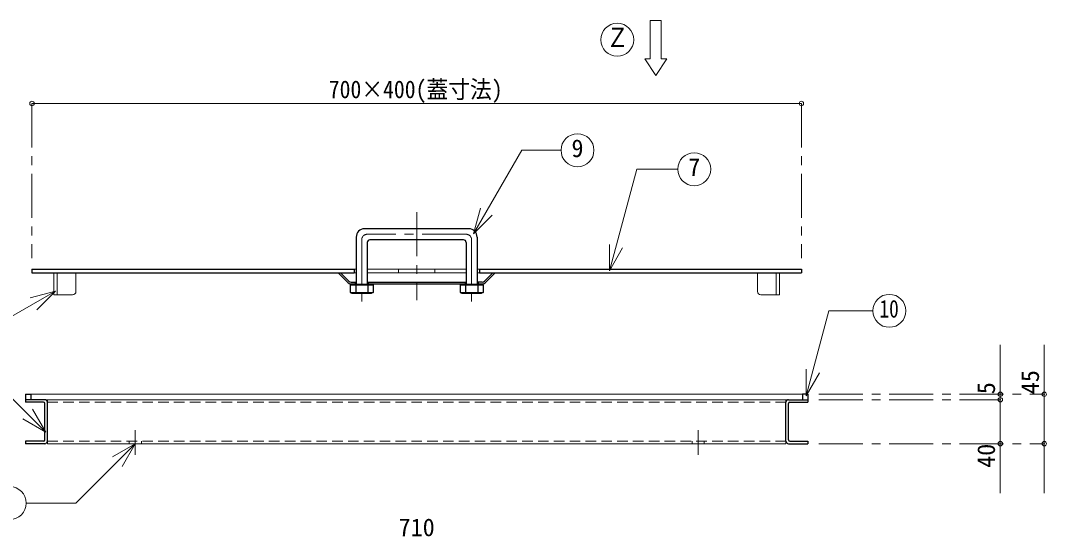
# Model space of a CAD drawing. Units: millimetres at full size, sheet at 1:8; details may follow other scales. Extents: x -1669 to 1571, y -1130 to 1118.
# Drawn here: x -1114 to -181, y -16 to 453 of the extents above; entities that cross this region are included whole.
import ezdxf
from ezdxf.enums import TextEntityAlignment as Align

# ---------------------------------------------------------------- set-up
doc = ezdxf.new("R2010")
doc.units = ezdxf.units.MM
doc.header["$LTSCALE"] = 8
doc.header["$PDMODE"] = 32
doc.header["$PDSIZE"] = 4
doc.linetypes.add('CHAIN1', pattern=[8, 5, -1, 1, -1])
doc.linetypes.add('DASHED1', pattern=[1.8, 1.2, -0.6])
doc.layers.add('0-0_ﾚｲﾔ1', color=4, linetype='Continuous', lineweight=9)
doc.styles.add('ＭＳ ゴシック', font='')
doc.styles.get('ＭＳ ゴシック').set_extended_font_data('MS Gothic')

msp = doc.modelspace()

# ---------------------------------------------------------------- linework, layer by layer
at = {"layer": '0-0_ﾚｲﾔ1', "color": 7, "lineweight": 18}
for p, q in [((-541.052, 418.218), (-541.052, 453.218)), ((-546.052, 418.218), (-541.052, 418.218)), ((-546.052, 418.218), (-536.052, 403.218)), ((-536.052, 403.218), (-526.052, 418.218)), ((-531.052, 418.218), (-526.052, 418.218)), ((-701.754, 259.192), (-695.542, 282.374)), ((-701.754, 259.192), (-684.783, 276.162)), ((-578.153, 225.52), (-578.153, 249.52)), ((-578.153, 225.52), (-566.153, 246.305)), ((-810.552, 226.918), (-808.552, 226.918)), ((-798.552, 226.918), (-770.135, 226.918)), ((-770.135, 223.718), (-770.135, 226.918)), ((-736.969, 226.918), (-708.552, 226.918)), ((-736.969, 223.718), (-736.969, 226.918)), ((-698.552, 226.918), (-696.552, 226.918)), ((-1083.552, 223.718), (-1083.552, 203.718)), ((-1080.552, 223.718), (-1080.552, 203.718)), ((-810.552, 223.718), (-808.552, 223.718)), ((-809.552, 215.218), (-808.552, 215.218)), ((-798.552, 223.718), (-770.135, 223.718)), ((-797.552, 215.218), (-798.552, 215.218)), ((-736.969, 223.718), (-708.552, 223.718)), ((-709.552, 215.218), (-708.552, 215.218)), ((-698.552, 223.718), (-696.552, 223.718)), ((-697.552, 215.218), (-698.552, 215.218)), ((-426.552, 223.718), (-426.552, 203.718)), ((-423.552, 223.718), (-423.552, 203.718)), ((-1082.178, 207.053), (-1156.962, 163.877)), ((-1082.178, 207.053), (-1105.36, 200.842)), ((-1082.178, 207.053), (-1099.148, 190.083)), ((-809.552, 213.718), (-808.552, 213.718)), ((-797.552, 213.718), (-798.552, 213.718)), ((-709.552, 213.718), (-708.552, 213.718)), ((-697.552, 213.718), (-698.552, 213.718)), ((-1083.552, 203.718), (-1080.552, 203.718)), ((-423.552, 203.718), (-426.552, 203.718)), ((-399.194, 111.867), (-378.5, 189.097)), ((-338.52, 189.097), (-378.5, 189.097)), ((-399.194, 111.867), (-399.194, 135.867)), ((-399.194, 111.867), (-387.194, 132.652)), ((-1091.106, 78.822), (-1132.18, 119.896)), ((-1089.552, 108.218), (-417.552, 108.218)), ((-1089.552, 105.918), (-1089.552, 108.218)), ((-417.552, 105.918), (-417.552, 108.218)), ((-1091.106, 78.822), (-1103.106, 99.607)), ((-1091.106, 78.822), (-1111.891, 90.822)), ((-1089.552, 68.218), (-1089.552, 70.518)), ((-1089.552, 68.218), (-417.552, 68.218)), ((-1009.552, 68.218), (-1063.537, 14.234)), ((-1009.552, 68.218), (-1030.337, 56.218)), ((-1009.552, 68.218), (-1021.552, 47.433)), ((-417.552, 68.218), (-417.552, 70.518)), ((-1108.802, 14.234), (-1063.537, 14.234))]:
    msp.add_line(p, q, dxfattribs=at)
at = {"layer": '0-0_ﾚｲﾔ1', "linetype": 'CHAIN1'}
for p, q in [((-1103.552, 377.718), (-1103.552, 236.918)), ((-403.552, 377.718), (-403.552, 236.918)), ((-753.552, 278.718), (-753.552, 198.718)), ((-803.552, 253.718), (-803.552, 195.218)), ((-708.552, 258.718), (-798.552, 258.718)), ((-703.552, 253.718), (-703.552, 195.218)), ((-387.552, 113.218), (-182.552, 113.218)), ((-387.552, 108.218), (-222.552, 108.218)), ((-1009.552, 80.518), (-1009.552, 58.218)), ((-497.552, 58.218), (-497.552, 80.518)), ((-387.552, 68.218), (-182.552, 68.218))]:
    msp.add_line(p, q, dxfattribs=at)
at = {"layer": '0-0_ﾚｲﾔ1'}
for p, q in [((-403.552, 377.718), (-1103.552, 377.718)), ((-770.135, 226.918), (-736.969, 226.918)), ((-1063.552, 206.718), (-1063.552, 223.718)), ((-770.135, 223.718), (-736.969, 223.718)), ((-443.552, 206.718), (-443.552, 223.718)), ((-1066.552, 203.718), (-1080.552, 203.718)), ((-440.552, 203.718), (-426.552, 203.718)), ((-222.552, 158.218), (-222.552, 108.218)), ((-182.552, 23.218), (-182.552, 158.218)), ((-1104.552, 113.218), (-402.552, 113.218)), ((-1091.852, 108.218), (-1089.552, 108.218)), ((-415.252, 108.218), (-417.552, 108.218)), ((-222.552, 108.218), (-222.552, 23.218))]:
    msp.add_line(p, q, dxfattribs=at)
at = {"layer": '0-0_ﾚｲﾔ1', "color": 5, "lineweight": 25}
for p, q in [((-706.052, 263.718), (-801.052, 263.718)), ((-808.552, 256.218), (-808.552, 213.218)), ((-711.052, 253.718), (-796.052, 253.718)), ((-698.552, 256.218), (-698.552, 213.218)), ((-798.552, 251.218), (-798.552, 213.218)), ((-708.552, 251.218), (-708.552, 213.218)), ((-1103.552, 226.918), (-810.552, 226.918)), ((-1103.552, 226.918), (-1103.552, 223.718)), ((-810.552, 226.918), (-810.552, 223.718)), ((-696.552, 226.918), (-403.552, 226.918)), ((-696.552, 226.918), (-696.552, 223.718)), ((-403.552, 226.918), (-403.552, 223.718)), ((-1103.552, 223.718), (-810.552, 223.718)), ((-815.931, 214.597), (-825.052, 223.718)), ((-815.31, 216.097), (-822.931, 223.718)), ((-797.552, 215.218), (-709.552, 215.218)), ((-709.552, 215.218), (-709.552, 213.718)), ((-697.552, 215.218), (-697.552, 213.718)), ((-693.916, 215.218), (-697.552, 215.218)), ((-696.552, 223.718), (-403.552, 223.718)), ((-691.795, 216.097), (-684.174, 223.718)), ((-691.174, 214.597), (-682.052, 223.718)), ((-814.052, 212.718), (-812.552, 213.218)), ((-814.052, 212.718), (-793.052, 212.718)), ((-814.052, 212.718), (-814.052, 205.718)), ((-814.052, 205.718), (-793.052, 205.718)), ((-813.81, 213.718), (-809.552, 213.718)), ((-812.552, 213.218), (-794.552, 213.218)), ((-812.552, 213.218), (-809.052, 212.718)), ((-809.052, 212.718), (-803.552, 213.218)), ((-809.052, 212.718), (-809.052, 205.718)), ((-803.552, 205.218), (-798.052, 205.718)), ((-798.052, 212.718), (-798.052, 205.718)), ((-798.052, 205.718), (-794.552, 205.218)), ((-793.052, 205.718), (-794.552, 205.218)), ((-793.052, 212.718), (-793.052, 205.718)), ((-714.052, 212.718), (-712.552, 213.218)), ((-714.052, 212.718), (-693.052, 212.718)), ((-712.552, 213.218), (-694.552, 213.218)), ((-712.552, 213.218), (-709.052, 212.718)), ((-709.052, 212.718), (-709.052, 205.718)), ((-698.052, 212.718), (-698.052, 205.718)), ((-698.052, 205.718), (-694.552, 205.218)), ((-697.552, 213.718), (-693.295, 213.718)), ((-812.552, 205.218), (-794.552, 205.218)), ((-712.552, 205.218), (-694.552, 205.218)), ((-1109.552, 113.218), (-1109.552, 105.918)), ((-397.552, 113.218), (-402.552, 113.218)), ((-402.552, 113.218), (-402.552, 108.218)), ((-397.552, 113.218), (-397.552, 105.918)), ((-1091.852, 108.218), (-1109.552, 108.218)), ((-1093.002, 105.918), (-1109.552, 105.918)), ((-1091.852, 71.668), (-1091.852, 104.768)), ((-1089.552, 70.518), (-1089.552, 105.918)), ((-417.552, 70.518), (-417.552, 105.918)), ((-415.252, 108.218), (-397.552, 108.218)), ((-415.252, 71.668), (-415.252, 104.768)), ((-414.102, 105.918), (-397.552, 105.918)), ((-1109.552, 70.518), (-1109.552, 68.218)), ((-1093.002, 70.518), (-1109.552, 70.518)), ((-1091.852, 68.218), (-1109.552, 68.218)), ((-415.252, 68.218), (-397.552, 68.218)), ((-414.102, 70.518), (-397.552, 70.518)), ((-397.552, 70.518), (-397.552, 68.218))]:
    msp.add_line(p, q, dxfattribs=at)
at = {"layer": '0-0_ﾚｲﾔ1', "linetype": 'DASHED1'}
for p, q in [((-1063.552, 223.718), (-1103.552, 223.718)), ((-1089.552, 105.918), (-417.552, 105.918)), ((-1089.552, 70.518), (-417.552, 70.518)), ((-1015.052, 68.218), (-1015.052, 70.518)), ((-1004.052, 68.218), (-1004.052, 70.518)), ((-503.052, 68.218), (-503.052, 70.518)), ((-492.052, 68.218), (-492.052, 70.518))]:
    msp.add_line(p, q, dxfattribs=at)
at = {"layer": '0-0_ﾚｲﾔ1', "color": 7, "lineweight": 18}
for points in [[(-531.052, 418.218), (-531.052, 453.218), (-541.052, 453.218)], [(-701.754, 259.192), (-657.908, 335.135), (-622.243, 335.135)], [(-578.153, 225.52), (-553.385, 317.953), (-516.022, 317.953)]]:
    msp.add_lwpolyline(points, dxfattribs=at)
at = {"layer": '0-0_ﾚｲﾔ1', "color": 5, "lineweight": 25}
for points in [[(-813.188, 215.218), (-809.552, 215.218), (-809.552, 213.718)], [(-797.552, 215.218), (-797.552, 213.718), (-709.552, 213.718)], [(-814.052, 205.718), (-812.552, 205.218), (-809.052, 205.718), (-803.552, 205.218)], [(-803.552, 213.218), (-798.052, 212.718), (-794.552, 213.218), (-793.052, 212.718)], [(-714.052, 212.718), (-714.052, 205.718), (-693.052, 205.718)], [(-714.052, 205.718), (-712.552, 205.218), (-709.052, 205.718)], [(-709.052, 212.718), (-703.552, 213.218), (-698.052, 212.718)], [(-709.052, 205.718), (-703.552, 205.218), (-698.052, 205.718)], [(-698.052, 212.718), (-694.552, 213.218), (-693.052, 212.718), (-693.052, 205.718), (-694.552, 205.218)], [(-1109.552, 113.218), (-1104.552, 113.218), (-1104.552, 108.218)]]:
    msp.add_lwpolyline(points, dxfattribs=at)
at = {"layer": '0-0_ﾚｲﾔ1', "color": 7, "lineweight": 18}
for centre in [(-571.052, 435.718), (-607.243, 335.135), (-501.022, 317.953), (-323.52, 189.097), (-1123.802, 14.234)]:
    msp.add_circle(centre, 15, dxfattribs=at)
at = {"layer": '0-0_ﾚｲﾔ1', "color": 5, "lineweight": 25}
for centre, radius, start, end in [((-801.052, 256.218), 7.5, 90, 180), ((-706.052, 256.218), 7.5, 0, 90), ((-796.052, 251.218), 2.5, 90, 180), ((-711.052, 251.218), 2.5, 0, 90), ((-813.188, 218.218), 3, 225, 270), ((-693.916, 218.218), 3, 270, 315), ((-813.81, 216.718), 3, 225, 270), ((-693.295, 216.718), 3, 270, 315), ((-1093.002, 104.768), 1.15, 0, 90), ((-1091.852, 105.918), 2.3, 0, 90), ((-415.252, 105.918), 2.3, 90, 180), ((-414.102, 104.768), 1.15, 90, 180), ((-1093.002, 71.668), 1.15, 270, 0), ((-1091.852, 70.518), 2.3, 270, 0), ((-415.252, 70.518), 2.3, 180, 270), ((-414.102, 71.668), 1.15, 180, 270)]:
    msp.add_arc(centre, radius, start, end, dxfattribs=at)
at = {"layer": '0-0_ﾚｲﾔ1', "linetype": 'CHAIN1'}
for centre, start, end in [((-798.552, 253.718), 90, 180), ((-708.552, 253.718), 0, 90)]:
    msp.add_arc(centre, 5, start, end, dxfattribs=at)
at = {"layer": '0-0_ﾚｲﾔ1'}
for centre, start, end in [((-1066.552, 206.718), 270, 0), ((-440.552, 206.718), 180, 270)]:
    msp.add_arc(centre, 3, start, end, dxfattribs=at)
at = {"layer": '0-0_ﾚｲﾔ1', "color": 1}
for p in [(-1103.552, 377.718), (-403.552, 377.718), (-222.552, 113.218), (-182.552, 113.218), (-222.552, 108.218), (-222.552, 68.218), (-182.552, 68.218)]:
    msp.add_point(p, dxfattribs=at)

# ---------------------------------------------------------------- texts
at = {"layer": '0-0_ﾚｲﾔ1', "color": 7, "style": 'ＭＳ ゴシック'}
for s, height, width, p in [('Ｚ', 17.6, 0.85, (-581.052, 423.718)), ('700×400(蓋寸法)', 16.13, 0.9, (-833.552, 377.718)), ('10', 16.13, 0.8, (-332.52, 178.097))]:
    msp.add_text(s, height=height, dxfattribs=dict(at, width=width)).set_placement(p, align=Align.BOTTOM_LEFT)
for s, p in [('9', (-612.743, 324.135)), ('7', (-506.522, 306.953)), ('710', (-770.052, -20.782))]:
    msp.add_text(s, height=16.13, dxfattribs=at).set_placement(p, align=Align.BOTTOM_LEFT)
for s, p in [('45', (-182.552, 113.218)), ('5', (-222.552, 113.218)), ('40', (-222.552, 46.218))]:
    msp.add_text(s, height=16.13, rotation=90, dxfattribs=at).set_placement(p, align=Align.BOTTOM_LEFT)

doc.saveas('drawing.dxf')
